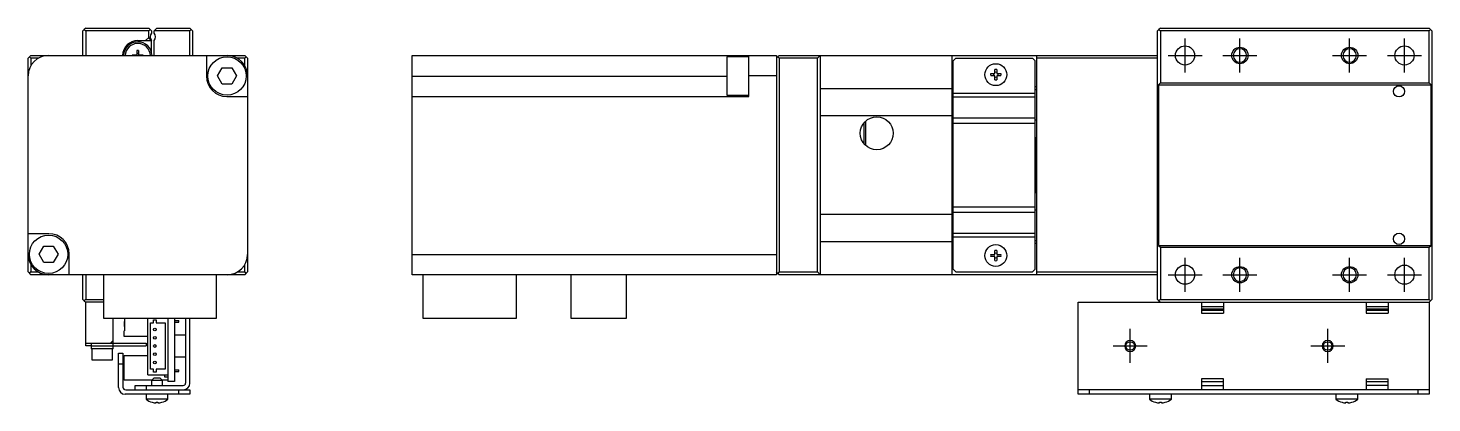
# Model space of a CAD drawing. Extents: x 0 to 542, y -8 to 227.
# Drawn here: x 285.9 to 541.8, y 83.4 to 151.8 of the extents above; entities that cross this region are included whole.
import ezdxf

# ---------------------------------------------------------------- set-up
doc = ezdxf.new("R2010")
doc.units = 0
doc.header["$LTSCALE"] = 0.5
doc.linetypes.add('CENTER', pattern=[50.8, 31.75, -6.35, 6.35, -6.35])
for name, color, linetype in [('MSM_CENTER', 1, 'CENTER'), ('MSM_CONTINUOUS', 7, 'CONTINUOUS'), ('MSM_NARROW', 5, 'CONTINUOUS')]:
    doc.layers.add(name, color=color, linetype=linetype)

msp = doc.modelspace()

# ---------------------------------------------------------------- linework, layer by layer
at = {"layer": 'MSM_CENTER'}
for p, q in [((496.8, 143.7), (496.8, 149.9)), ((506.8, 143.7), (506.8, 149.9)), ((526.8, 143.7), (526.8, 149.9)), ((536.8, 143.7), (536.8, 149.9)), ((493.7, 146.8), (499.9, 146.8)), ((503.7, 146.8), (509.9, 146.8)), ((523.7, 146.8), (529.9, 146.8)), ((533.7, 146.8), (539.9, 146.8)), ((496.8, 103.7), (496.8, 109.9)), ((506.8, 103.7), (506.8, 109.9)), ((526.8, 103.7), (526.8, 109.9)), ((536.8, 103.7), (536.8, 109.9)), ((493.7, 106.8), (499.9, 106.8)), ((503.7, 106.8), (509.9, 106.8)), ((523.7, 106.8), (529.9, 106.8)), ((533.7, 106.8), (539.9, 106.8)), ((486.8, 90.7), (486.8, 96.9)), ((522.8, 90.7), (522.8, 96.9)), ((483.7, 93.8), (489.9, 93.8)), ((519.7, 93.8), (525.9, 93.8))]:
    msp.add_line(p, q, dxfattribs=at)
at = {"layer": 'MSM_CONTINUOUS'}
for p, q in [((295.9, 151.3), (296.15, 151.55)), ((295.9, 146.8), (295.9, 151.3)), ((296.4, 151.8), (296.15, 151.55)), ((296.15, 151.55), (296.4, 151.3)), ((296.4, 151.8), (307.9, 151.8)), ((296.4, 151.3), (296.4, 146.8)), ((307.9, 151.3), (296.4, 151.3)), ((308.15, 151.55), (307.9, 151.8)), ((307.9, 151.3), (308.15, 151.55)), ((307.9, 150.1), (307.9, 151.3)), ((308.15, 151.55), (308.4, 151.3)), ((308.4, 151.3), (308.4, 150.861437)), ((308.9, 151.3), (309.4, 151.8)), ((308.9, 150.861437), (308.9, 151.3)), ((315.4, 151.3), (308.9, 151.3)), ((309.4, 151.8), (315.4, 151.8)), ((315.4, 151.8), (315.9, 151.3)), ((315.4, 151.3), (315.65, 151.55)), ((315.4, 146.8), (315.4, 151.3)), ((315.9, 151.3), (315.9, 146.8)), ((491.8, 151.3), (492.05, 151.55)), ((491.8, 102.3), (491.8, 151.3)), ((492.3, 151.8), (492.05, 151.55)), ((492.05, 151.55), (492.3, 151.3)), ((492.3, 151.8), (541.3, 151.8)), ((492.3, 151.3), (492.3, 141.8)), ((541.3, 151.3), (492.3, 151.3)), ((541.8, 151.3), (541.3, 151.8)), ((541.3, 151.3), (541.55, 151.55)), ((541.3, 141.8), (541.3, 151.3)), ((541.8, 151.3), (541.8, 102.3)), ((305.9, 149.5), (308.4, 149.5)), ((307.9, 150.1), (307.3, 149.5)), ((308.324264, 149.5), (307.9, 150.1)), ((308.4, 147.414142), (308.4, 149.538562)), ((308.9, 146.8), (308.9, 149.538562)), ((285.9, 146.3), (286.4, 146.8)), ((285.9, 107.3), (285.9, 146.3)), ((286.4, 146.3), (286.15, 146.55)), ((286.4, 146.8), (325.4, 146.8)), ((287.742582, 146.3), (286.4, 146.3)), ((286.4, 146.3), (286.4, 144.957417)), ((304.9, 146.8), (304.9, 146.845)), ((305.695, 146.845), (304.9, 146.845)), ((305.429993, 146.845), (305.435052, 146.800015)), ((306.045, 147.7), (305.755, 147.7)), ((305.755, 147.7), (305.755, 146.905)), ((306.045, 147.170006), (305.755, 147.170006)), ((306.045, 147.7), (306.045, 146.905)), ((306.9, 146.845), (306.105, 146.845)), ((306.370006, 146.845), (306.364947, 146.800015)), ((306.9, 146.8), (306.9, 146.845)), ((318.411775, 146.8), (318.411775, 143.011774)), ((325.4, 146.3), (324.057417, 146.3)), ((325.4, 146.8), (325.9, 146.3)), ((325.65, 146.55), (325.4, 146.3)), ((325.4, 144.957417), (325.4, 146.3)), ((325.9, 146.3), (325.9, 107.3)), ((355.9, 106.8), (355.9, 146.8)), ((355.9, 146.8), (422.3, 146.8)), ((413.3, 146.563456), (413.3, 139.563456)), ((417.3, 146.563456), (413.3, 146.563456)), ((417.3, 139.311774), (417.3, 146.8)), ((422.3, 146.8), (422.3, 106.8)), ((422.8, 146.8), (422.3, 146.3)), ((422.55, 146.55), (422.8, 146.3)), ((422.8, 146.8), (491.8, 146.8)), ((422.8, 146.3), (422.8, 107.3)), ((429.8, 146.3), (422.8, 146.3)), ((429.8, 146.3), (430.3, 146.8)), ((429.8, 107.3), (429.8, 146.3)), ((430.3, 146.8), (430.3, 106.8)), ((454.3, 146.8), (454.3, 106.8)), ((455, 146.3), (454.5, 145.8)), ((455, 146.3), (469, 146.3)), ((469.5, 145.8), (469, 146.3)), ((469.8, 106.8), (469.8, 146.8)), ((491.8, 146.3), (469.8, 146.3)), ((320.431405, 143.063456), (321.29743, 144.563456)), ((321.29743, 144.563456), (323.029481, 144.563456)), ((323.029481, 144.563456), (323.895506, 143.063456)), ((454.5, 107.8), (454.5, 145.8)), ((461.371292, 143.5), (462.1, 143.5)), ((462.1, 143.5), (462.1, 144.228708)), ((462.5, 144.228708), (462.5, 143.5)), ((462.5, 143.5), (463.228709, 143.5)), ((469.5, 107.8), (469.5, 145.8)), ((321.29743, 141.563456), (320.431405, 143.063456)), ((323.029481, 141.563456), (321.29743, 141.563456)), ((323.895506, 143.063456), (323.029481, 141.563456)), ((355.9, 143.011774), (413.3, 143.011774)), ((422.3, 143.1), (417.3, 143.1)), ((430.3, 140.8), (454.3, 140.8)), ((454.5, 141.05), (454.3, 141.05)), ((462.1, 143.1), (461.371292, 143.1)), ((462.1, 142.371291), (462.1, 143.1)), ((462.5, 143.1), (462.5, 142.371291)), ((463.228709, 143.1), (462.5, 143.1)), ((469.8, 141.05), (469.5, 141.05)), ((492.3, 141.8), (491.95, 141.45)), ((491.95, 141.45), (491.95, 112.15)), ((491.95, 141.45), (541.65, 141.45)), ((492.3, 141.8), (541.3, 141.8)), ((541.65, 141.45), (541.3, 141.8)), ((541.65, 112.15), (541.65, 141.45)), ((322.111775, 139.311774), (325.9, 139.311774)), ((355.9, 139.311774), (417.3, 139.311774)), ((413.3, 139.563456), (417.3, 139.563456)), ((454.5, 139.92132), (469.5, 139.92132)), ((469.5, 139.214213), (454.5, 139.214213)), ((469.8, 140.55), (469.5, 140.55)), ((454.3, 135.8), (430.3, 135.8)), ((454.5, 137.8), (454.3, 137.8)), ((454.5, 136.8), (454.3, 136.8)), ((438.3, 130.673864), (438.3, 134.526136)), ((438.6, 130.363932), (438.6, 134.836068)), ((454.5, 134.07297), (454.3, 134.07297)), ((454.5, 135.446446), (469.5, 135.446446)), ((469.5, 134.385786), (454.5, 134.385786)), ((469.5, 135.05), (469.8, 135.05)), ((438.3, 130.8), (438.2, 130.8)), ((454.3, 131.57297), (454.5, 131.57297)), ((469.6, 131.8), (469.5, 131.8)), ((469.6, 121.8), (469.6, 131.8)), ((469.8, 131.6), (469.6, 131.8)), ((454.3, 129.07297), (454.5, 129.07297)), ((454.5, 124.527029), (454.3, 124.527029)), ((454.5, 122.027029), (454.3, 122.027029)), ((469.5, 121.8), (469.6, 121.8)), ((469.6, 121.8), (469.8, 122)), ((454.3, 117.8), (430.3, 117.8)), ((454.3, 119.527029), (454.5, 119.527029)), ((454.5, 119.214213), (469.5, 119.214213)), ((469.5, 118.153553), (454.5, 118.153553)), ((469.8, 118.55), (469.5, 118.55)), ((454.3, 116.8), (454.5, 116.8)), ((454.3, 115.8), (454.5, 115.8)), ((289.688225, 114.288225), (285.9, 114.288225)), ((454.3, 112.8), (430.3, 112.8)), ((454.5, 114.385786), (469.5, 114.385786)), ((469.5, 113.678679), (454.5, 113.678679)), ((469.5, 113.05), (469.8, 113.05)), ((287.904493, 110.536544), (288.770518, 112.036544)), ((288.770518, 109.036544), (287.904493, 110.536544)), ((288.770518, 112.036544), (290.502569, 112.036544)), ((290.502569, 112.036544), (291.368594, 110.536544)), ((291.368594, 110.536544), (290.502569, 109.036544)), ((293.388225, 106.8), (293.388225, 110.588225)), ((355.9, 110.5), (422.3, 110.5)), ((454.3, 112.55), (454.5, 112.55)), ((461.371292, 110.5), (462.1, 110.5)), ((462.1, 110.1), (461.371292, 110.1)), ((462.1, 110.5), (462.1, 111.228708)), ((462.1, 109.371291), (462.1, 110.1)), ((462.5, 111.228708), (462.5, 110.5)), ((462.5, 110.5), (463.228709, 110.5)), ((462.5, 110.1), (462.5, 109.371291)), ((463.228709, 110.1), (462.5, 110.1)), ((469.5, 112.55), (469.8, 112.55)), ((491.95, 112.15), (492.3, 111.8)), ((491.95, 112.15), (541.65, 112.15)), ((492.3, 111.8), (492.3, 102.3)), ((492.3, 111.8), (541.3, 111.8)), ((541.3, 111.8), (541.65, 112.15)), ((541.3, 102.3), (541.3, 111.8)), ((286.4, 108.642582), (286.4, 107.3)), ((290.502569, 109.036544), (288.770518, 109.036544)), ((325.4, 107.3), (325.4, 108.642582)), ((454.5, 107.8), (455, 107.3)), ((469, 107.3), (469.5, 107.8)), ((286.4, 106.8), (285.9, 107.3)), ((286.15, 107.05), (286.4, 107.3)), ((286.4, 107.3), (287.742582, 107.3)), ((325.4, 106.8), (286.4, 106.8)), ((295.9, 102.3), (295.9, 106.8)), ((296.4, 106.8), (296.4, 102.3)), ((299.7, 98.8), (299.7, 106.8)), ((320.2, 106.8), (320.2, 98.8)), ((324.057417, 107.3), (325.4, 107.3)), ((325.65, 107.05), (325.4, 107.3)), ((325.9, 107.3), (325.4, 106.8)), ((422.3, 106.8), (355.9, 106.8)), ((357.9, 98.8), (357.9, 106.8)), ((374.9, 106.8), (374.9, 98.8)), ((384.9, 98.8), (384.9, 106.8)), ((394.9, 106.8), (394.9, 98.8)), ((422.55, 107.05), (422.3, 107.3)), ((422.8, 107.3), (422.55, 107.05)), ((422.55, 107.05), (422.8, 106.8)), ((422.8, 107.3), (429.8, 107.3)), ((491.8, 106.8), (422.8, 106.8)), ((430.3, 106.8), (429.8, 107.3)), ((455, 107.3), (469, 107.3)), ((469.8, 107.3), (491.8, 107.3)), ((296.15, 102.05), (295.9, 102.3)), ((296.4, 102.3), (296.15, 102.05)), ((296.15, 102.05), (296.4, 101.8)), ((296.4, 102.3), (299.7, 102.3)), ((296.4, 93.8), (296.4, 101.8)), ((299.7, 101.8), (296.4, 101.8)), ((477.3, 85), (477.3, 101.8)), ((477.3, 101.8), (541.3, 101.8)), ((492.05, 102.05), (491.8, 102.3)), ((492.3, 102.3), (492.05, 102.05)), ((492.05, 102.05), (492.3, 101.8)), ((492.3, 102.3), (541.3, 102.3)), ((499.8, 101.8), (499.8, 99.8)), ((499.8, 101), (503.8, 101)), ((503.8, 100.5), (499.8, 100.5)), ((503.8, 100.3), (499.8, 100.3)), ((503.8, 101.8), (503.8, 99.8)), ((529.8, 101.8), (529.8, 99.8)), ((529.8, 101), (533.8, 101)), ((533.8, 100.5), (529.8, 100.5)), ((533.8, 100.3), (529.8, 100.3)), ((533.8, 101.8), (533.8, 99.8)), ((541.55, 102.05), (541.3, 102.3)), ((541.3, 101.8), (541.55, 102.05)), ((541.3, 101.8), (541.3, 85)), ((541.8, 102.3), (541.55, 102.05)), ((320.2, 98.8), (299.7, 98.8)), ((301.4, 93.3), (301.4, 98.8)), ((303.4, 98.25), (303.4, 97.35)), ((303.5, 98.25), (303.4, 98.25)), ((303.5, 97.875), (303.4, 97.875)), ((303.5, 97.725), (303.4, 97.725)), ((303.5, 97.35), (303.4, 97.35)), ((303.5, 98.8), (303.5, 96.55)), ((307.7, 88.55), (307.7, 98.8)), ((308.2, 89.55), (308.2, 98.05)), ((308.2, 98.05), (308.75, 98.05)), ((308.75, 98.55), (309.25, 98.55)), ((308.75, 98.05), (308.75, 98.55)), ((309.25, 98.55), (309.25, 98.05)), ((309.25, 98.05), (310.9, 98.05)), ((310.9, 98.05), (310.9, 89.55)), ((311.4, 98.8), (311.4, 87.3)), ((312.6, 98.8), (312.6, 87.3)), ((312.6, 98.425), (313.4, 98.425)), ((312.6, 98.175), (313.4, 98.175)), ((313.4, 98.175), (313.4, 98.425)), ((314.6, 98.8), (314.6, 87)), ((315.4, 87), (315.4, 98.8)), ((374.9, 98.8), (357.9, 98.8)), ((394.9, 98.8), (384.9, 98.8)), ((499.8, 99.8), (503.8, 99.8)), ((529.8, 99.8), (533.8, 99.8)), ((301.4, 94.8), (300.9, 94.3)), ((303.4, 95.55), (303.4, 96.55)), ((303.4, 96.55), (303.5, 96.55)), ((307.7, 95.55), (303.4, 95.55)), ((314.6, 95.8), (312.6, 95.8)), ((296.4, 94.3), (307.4, 94.3)), ((297.4, 93.8), (296.4, 93.8)), ((297.4, 94.3), (297.4, 93.3)), ((297.4, 93.799998), (307.4, 93.799998)), ((301.4, 93.3), (297.4, 93.3)), ((297.5, 93.3), (297.5, 91.3)), ((301.3, 91.3), (301.3, 93.3)), ((302.4, 86.2), (302.4, 92.5)), ((302.4, 92.5), (303.2, 92.5)), ((303.2, 92.5), (303.2, 86.3)), ((307.4, 94.3), (307.4, 93.799998)), ((297.5, 91.3), (301.3, 91.3)), ((303.2, 90.5), (302.4, 90.5)), ((303.4, 87.55), (303.4, 92.05)), ((303.4, 92.05), (307.7, 92.05)), ((312.6, 91.8), (314.6, 91.8)), ((308.45, 87.55), (303.4, 87.55)), ((307.7, 88.55), (311.4, 88.55)), ((308.75, 89.55), (308.2, 89.55)), ((308.6, 87.7), (308.4, 87.5)), ((310.4, 87.5), (308.4, 87.5)), ((308.4, 87.5), (308.4, 86.600019)), ((308.9, 88), (308.6, 87.7)), ((308.75, 89.05), (308.75, 89.55)), ((309.25, 89.05), (308.75, 89.05)), ((308.9, 88), (309.9, 88)), ((310.9, 89.55), (309.25, 89.55)), ((309.25, 89.55), (309.25, 89.05)), ((310.2, 87.7), (309.9, 88)), ((310.4, 87.5), (310.2, 87.7)), ((311.4, 87.55), (310.35, 87.55)), ((310.4, 86.600019), (310.4, 87.5)), ((310.85, 88.095), (310.85, 88.55)), ((311.4, 88.095), (310.85, 88.095)), ((312.6, 87.3), (311.4, 87.3)), ((312.6, 89.425), (313.4, 89.425)), ((312.6, 89.175), (313.4, 89.175)), ((313.4, 89.175), (313.4, 89.425)), ((503.8, 87.8), (499.8, 87.8)), ((499.8, 87.8), (499.8, 85.8)), ((499.8, 87.3), (503.8, 87.3)), ((503.8, 85.8), (503.8, 87.8)), ((529.8, 87.8), (533.8, 87.8)), ((529.8, 87.8), (529.8, 85.8)), ((529.8, 87.3), (533.8, 87.3)), ((533.8, 85.8), (533.8, 87.8)), ((315.4, 85), (303.6, 85)), ((303.7, 85.8), (315.4, 85.8)), ((305.4, 85.8), (305.4, 86.6)), ((305.4, 86.6), (314.2, 86.6)), ((307.4, 86.6), (307.4, 85.8)), ((307.4, 85), (307.4, 84.102)), ((311.4, 84.102), (311.4, 85)), ((313.4, 85), (313.4, 85.8)), ((315.4, 85.8), (315.4, 85)), ((541.3, 85.8), (477.3, 85.8)), ((541.3, 85), (477.3, 85)), ((479.3, 85.8), (479.3, 85)), ((490.3, 85), (490.3, 84.102)), ((494.3, 84.102), (494.3, 85)), ((499.8, 86.6), (503.8, 86.6)), ((524.3, 85), (524.3, 84.102)), ((528.3, 84.102), (528.3, 85)), ((533.8, 86.6), (529.8, 86.6)), ((539.3, 85), (539.3, 85.8)), ((311.4, 84.102), (307.4, 84.102)), ((308.511384, 83.525855), (308.513638, 83.530478)), ((309.22, 83.530478), (309.58, 83.530478)), ((309.22, 83.410141), (309.22, 83.530478)), ((309.58, 83.530478), (309.58, 83.410141)), ((310.286361, 83.530478), (310.288616, 83.525855)), ((494.3, 84.102), (490.3, 84.102)), ((491.411384, 83.525855), (491.413639, 83.530478)), ((492.12, 83.530478), (492.48, 83.530478)), ((492.12, 83.410141), (492.12, 83.530478)), ((492.48, 83.530478), (492.48, 83.410141)), ((493.186362, 83.530478), (493.188616, 83.525855)), ((528.3, 84.102), (524.3, 84.102)), ((525.411384, 83.525855), (525.413639, 83.530478)), ((526.12, 83.530478), (526.48, 83.530478)), ((526.12, 83.410141), (526.12, 83.530478)), ((526.48, 83.530478), (526.48, 83.410141)), ((527.186362, 83.530478), (527.188616, 83.525855))]:
    msp.add_line(p, q, dxfattribs=at)
for centre, radius in [((496.8, 146.8), 1.75), ((536.8, 146.8), 1.75), ((322.163456, 143.063456), 3.5), ((462.3, 143.3), 2), ((535.8, 140.25), 1.025), ((440.6, 132.6), 3), ((289.636544, 110.536544), 3.5), ((535.8, 113.35), 1.025), ((462.3, 110.3), 2), ((496.8, 106.8), 1.75), ((536.8, 106.8), 1.75), ((309, 96.8), 0.25), ((309, 95.3), 0.25), ((309, 93.8), 0.25), ((309, 92.3), 0.25), ((486.8, 93.8), 0.7835), ((522.8, 93.8), 0.7835), ((309, 90.8), 0.25)]:
    msp.add_circle(centre, radius, dxfattribs=at)
at = {"layer": 'MSM_CONTINUOUS', "extrusion": (0, 0, -1)}
for centre in [(-506.8, 146.8), (-526.8, 146.8), (-506.8, 106.8), (-526.8, 106.8)]:
    msp.add_circle(centre, 1.2295, dxfattribs=at)
at = {"layer": 'MSM_CONTINUOUS'}
for centre, radius, start, end in [((305.9, 146.7), 2.8, 90, 177.953287), ((305.9, 146.7), 2.6, 2.204228, 177.79579391), ((305.9, 146.7), 2.3, 2.491906, 177.508094), ((309.15, 150.2), 1, 138.590378, 221.409622), ((308.15, 150.2), 1, 318.590378, 41.409622), ((289.6, 143.1), 3.7, 90, 180), ((305.695, 146.905), 0.06, 270, 0), ((306.105, 146.905), 0.06, 180, 270), ((322.2, 143.1), 3.7, 0, 90), ((462.3, 143.3), 0.95, 167.846803, 192.153197), ((462.3, 143.3), 0.435085, 152.633517, 207.366483), ((462.3, 143.3), 0.95, 77.846803, 102.153197), ((462.3, 143.3), 0.435085, 62.633517, 117.366483), ((462.3, 143.3), 0.435085, 332.633517, 27.366483), ((462.3, 143.3), 0.95, 347.846803, 12.153197), ((322.111775, 143.011774), 3.7, 180, 270), ((462.3, 143.3), 0.435085, 242.633517, 297.366483), ((462.3, 143.3), 0.95, 257.846803, 282.153197), ((289.688225, 110.588225), 3.7, 0, 90), ((289.6, 110.5), 3.7, 180, 270), ((322.2, 110.5), 3.7, 270, 0), ((462.3, 110.3), 0.95, 167.846803, 192.153197), ((462.3, 110.3), 0.435085, 152.633517, 207.366483), ((462.3, 110.3), 0.95, 77.846803, 102.153197), ((462.3, 110.3), 0.435085, 62.633517, 117.366483), ((462.3, 110.3), 0.435085, 332.633517, 27.366483), ((462.3, 110.3), 0.95, 347.846803, 12.153197), ((462.3, 110.3), 0.435085, 242.633517, 297.366483), ((462.3, 110.3), 0.95, 257.846803, 282.153197), ((303.6, 86.2), 1.2, 180, 270), ((303.7, 86.3), 0.5, 180, 270), ((314.2, 87), 1.2, 270, 0), ((314.2, 87), 0.4, 270, 0), ((309.4, 86.6), 3.2, 231.317813, 253.877467), ((309.4, 86.6), 3.194933, 253.893288, 266.770291), ((309.4, 86.6), 3.194933, 273.229709, 286.106712), ((309.4, 86.6), 3.2, 286.122533, 308.682187), ((492.3, 86.6), 3.2, 231.317813, 253.877467), ((492.3, 86.6), 3.194933, 253.893288, 266.770291), ((492.3, 86.6), 3.194933, 273.229709, 286.106712), ((492.3, 86.6), 3.2, 286.122533, 308.682187), ((526.3, 86.6), 3.2, 231.317813, 253.877467), ((526.3, 86.6), 3.194933, 253.893288, 266.770291), ((526.3, 86.6), 3.194933, 273.229709, 286.106712), ((526.3, 86.6), 3.2, 286.122533, 308.682187)]:
    msp.add_arc(centre, radius, start, end, dxfattribs=at)
at = {"layer": 'MSM_NARROW'}
for centre in [(506.8, 146.8), (526.8, 146.8), (506.8, 106.8), (526.8, 106.8)]:
    msp.add_circle(centre, 1.5, dxfattribs=at)
at = {"layer": 'MSM_NARROW', "extrusion": (0, 0, -1)}
for centre in [(-486.8, 93.8), (-522.8, 93.8)]:
    msp.add_circle(centre, 1, dxfattribs=at)

doc.saveas('drawing.dxf')
